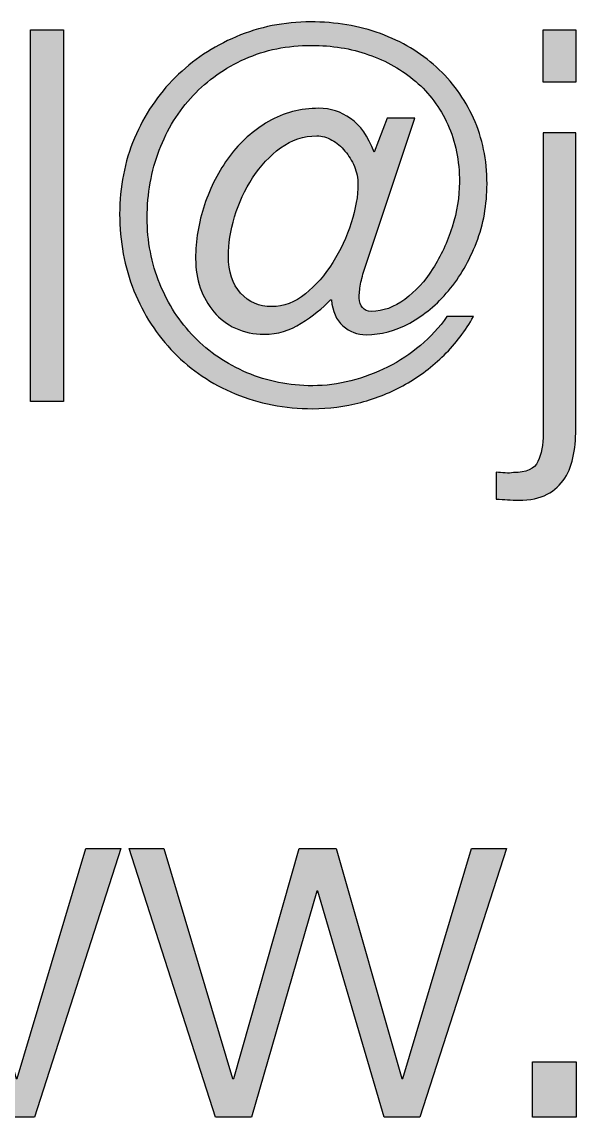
# Paper-space layout 'A3mask' of a CAD drawing. Extents: x 0 to 394, y 0 to 277.
# Drawn here: x 333.602 to 335.626, y 21.523 to 25.521 of the extents above; entities that cross this region are included whole.
import ezdxf
from ezdxf.enums import TextEntityAlignment as Align

# ---------------------------------------------------------------- set-up
doc = ezdxf.new("R2010")
doc.units = 0
doc.layers.get('0').update_dxf_attribs({"linetype": 'CONTINUOUS'})
doc.layers.get('Defpoints').update_dxf_attribs({"linetype": 'CONTINUOUS'})
doc.layers.add('JPP_Mask', color=7, linetype='CONTINUOUS')
doc.styles.add('JPP', font='arial.ttf')

# ---------------------------------------------------------------- blocks, each defined once
blk = doc.blocks.new('A3mask')
at = {"true_color": 0x004a91}
h = blk.add_hatch(color=154, dxfattribs=at)
edge = h.paths.add_edge_path(flags=16)
edge.add_spline(control_points=[(334.5471, 25.0611), (334.5072, 25.0319), (334.4731, 24.9955), (334.4446, 24.9516), (334.4161, 24.908), (334.3943, 24.8605), (334.379, 24.8092), (334.3639, 24.7579), (334.3562, 24.7102), (334.3562, 24.6659), (334.3562, 24.6088), (334.3711, 24.5638), (334.401, 24.5309), (334.4307, 24.4979), (334.4683, 24.4815), (334.514, 24.4815), (334.5583, 24.4815), (334.5996, 24.497), (334.6376, 24.5281), (334.6754, 24.5589), (334.7088, 24.597), (334.7373, 24.642), (334.7659, 24.687), (334.7881, 24.7355), (334.8046, 24.7874), (334.8211, 24.8394), (334.8294, 24.8862), (334.8294, 24.928), (334.8294, 24.9507), (334.825, 24.9727), (334.8162, 24.9936), (334.8071, 25.0145), (334.7958, 25.033), (334.7819, 25.0495), (334.7679, 25.066), (334.7522, 25.0794), (334.7343, 25.0894), (334.7167, 25.0996), (334.6984, 25.1047), (334.6793, 25.1047), (334.6311, 25.1047), (334.587, 25.0901), (334.5471, 25.0611)], knot_values=[0, 0, 0, 0, 1, 1, 1, 2, 2, 2, 3, 3, 3, 4, 4, 4, 5, 5, 5, 6, 6, 6, 7, 7, 7, 8, 8, 8, 9, 9, 9, 10, 10, 10, 11, 11, 11, 12, 12, 12, 13, 13, 13, 14, 14, 14, 14], degree=3, periodic=0)
edge = h.paths.add_edge_path()
edge.add_spline(control_points=[(334.8389, 24.5631), (334.8352, 24.5441), (334.8336, 24.5274), (334.8341, 24.5128), (334.8347, 24.4982), (334.8387, 24.4866), (334.8457, 24.4778), (334.8526, 24.4687), (334.8635, 24.4643), (334.8788, 24.4643), (334.9206, 24.4643), (334.9612, 24.4789), (335.0004, 24.5081), (335.0396, 24.5371), (335.0739, 24.5745), (335.1031, 24.6202), (335.1321, 24.6659), (335.1555, 24.7164), (335.1734, 24.7721), (335.191, 24.828), (335.1998, 24.8823), (335.1998, 24.9356), (335.1998, 25.014), (335.1857, 25.0843), (335.1572, 25.1465), (335.1286, 25.2086), (335.0897, 25.2608), (335.0403, 25.3033), (334.9908, 25.3457), (334.9336, 25.3784), (334.8684, 25.4011), (334.8032, 25.4239), (334.7339, 25.4352), (334.6603, 25.4352), (334.5717, 25.4352), (334.4905, 25.4188), (334.417, 25.3858), (334.3435, 25.3529), (334.2802, 25.3084), (334.2271, 25.252), (334.1739, 25.1956), (334.1327, 25.1291), (334.1037, 25.0525), (334.0744, 24.9757), (334.0598, 24.8939), (334.0598, 24.8064), (334.0598, 24.7201), (334.0751, 24.6399), (334.1055, 24.565), (334.1359, 24.4903), (334.1779, 24.4253), (334.2319, 24.3704), (334.2857, 24.3152), (334.3495, 24.2718), (334.4237, 24.2402), (334.4977, 24.2085), (334.578, 24.1927), (334.664, 24.1927), (334.7109, 24.1927), (334.7575, 24.1987), (334.8037, 24.2108), (334.8501, 24.2226), (334.8946, 24.2396), (334.9377, 24.2611), (334.9809, 24.2825), (335.0208, 24.3089), (335.0574, 24.34), (335.0941, 24.3708), (335.1265, 24.4061), (335.1544, 24.4453), (335.1544, 24.4453), (335.2513, 24.4453), (335.2513, 24.4453), (335.2221, 24.3933), (335.1864, 24.3465), (335.1439, 24.3047), (335.1015, 24.263), (335.0546, 24.2275), (335.0034, 24.1983), (334.9519, 24.1693), (334.8974, 24.147), (334.8399, 24.1319), (334.7821, 24.1166), (334.7236, 24.109), (334.664, 24.109), (334.5615, 24.109), (334.4671, 24.1271), (334.3811, 24.1632), (334.2948, 24.1992), (334.2203, 24.2493), (334.1577, 24.3133), (334.0951, 24.3773), (334.0461, 24.4527), (334.0113, 24.5395), (333.9766, 24.6262), (333.9592, 24.7197), (333.9592, 24.8196), (333.9592, 24.9185), (333.9772, 25.0105), (334.0132, 25.0961), (334.0494, 25.1817), (334.099, 25.2557), (334.1626, 25.3186), (334.2259, 25.3812), (334.2999, 25.4306), (334.3848, 25.4665), (334.4697, 25.5027), (334.5601, 25.5208), (334.6564, 25.5208), (334.7478, 25.5208), (334.8327, 25.5067), (334.9111, 25.4781), (334.9897, 25.4496), (335.0576, 25.409), (335.1154, 25.3564), (335.1729, 25.3039), (335.2184, 25.2416), (335.2513, 25.1692), (335.2843, 25.0971), (335.3007, 25.0173), (335.3007, 24.9298), (335.3007, 24.854), (335.2877, 24.7823), (335.2618, 24.7153), (335.2358, 24.648), (335.2019, 24.5893), (335.1599, 24.5395), (335.1182, 24.4894), (335.0711, 24.4502), (335.0185, 24.4216), (334.9658, 24.3931), (334.9129, 24.3789), (334.8598, 24.3789), (334.8269, 24.3789), (334.7983, 24.3896), (334.7742, 24.4112), (334.7503, 24.4328), (334.7364, 24.4643), (334.7325, 24.5061), (334.7325, 24.5061), (334.7288, 24.5061), (334.7288, 24.5061), (334.6995, 24.4757), (334.664, 24.4471), (334.6223, 24.4207), (334.5805, 24.394), (334.5355, 24.3808), (334.4873, 24.3808), (334.4481, 24.3808), (334.4131, 24.388), (334.382, 24.4026), (334.3509, 24.4172), (334.3247, 24.4372), (334.3031, 24.4625), (334.2816, 24.4877), (334.2651, 24.517), (334.2537, 24.5499), (334.2424, 24.5828), (334.2366, 24.6183), (334.2366, 24.6564), (334.2366, 24.7222), (334.2472, 24.7876), (334.2688, 24.8528), (334.2904, 24.9182), (334.3208, 24.9771), (334.3602, 25.0296), (334.3994, 25.0822), (334.4469, 25.1247), (334.5026, 25.1569), (334.5583, 25.1891), (334.6197, 25.2054), (334.687, 25.2054), (334.7288, 25.2054), (334.7673, 25.1931), (334.8027, 25.1683), (334.8382, 25.1437), (334.8668, 25.1029), (334.8883, 25.0458), (334.8883, 25.0458), (334.9359, 25.1692), (334.9359, 25.1692), (334.9359, 25.1692), (335.0365, 25.1692), (335.0365, 25.1692), (335.0365, 25.1692), (334.854, 24.622), (334.854, 24.622), (334.8477, 24.6018), (334.8426, 24.5821), (334.8389, 24.5631)], knot_values=[0, 0, 0, 0, 1, 1, 1, 2, 2, 2, 3, 3, 3, 4, 4, 4, 5, 5, 5, 6, 6, 6, 7, 7, 7, 8, 8, 8, 9, 9, 9, 10, 10, 10, 11, 11, 11, 12, 12, 12, 13, 13, 13, 14, 14, 14, 15, 15, 15, 16, 16, 16, 17, 17, 17, 18, 18, 18, 19, 19, 19, 20, 20, 20, 21, 21, 21, 22, 22, 22, 23, 23, 23, 24, 24, 24, 25, 25, 25, 26, 26, 26, 27, 27, 27, 28, 28, 28, 29, 29, 29, 30, 30, 30, 31, 31, 31, 32, 32, 32, 33, 33, 33, 34, 34, 34, 35, 35, 35, 36, 36, 36, 37, 37, 37, 38, 38, 38, 39, 39, 39, 40, 40, 40, 41, 41, 41, 42, 42, 42, 43, 43, 43, 44, 44, 44, 45, 45, 45, 46, 46, 46, 47, 47, 47, 48, 48, 48, 49, 49, 49, 50, 50, 50, 51, 51, 51, 52, 52, 52, 53, 53, 53, 54, 54, 54, 55, 55, 55, 56, 56, 56, 57, 57, 57, 58, 58, 58, 59, 59, 59, 60, 60, 60, 61, 61, 61, 62, 62, 62, 63, 63, 63, 63], degree=3, periodic=0)
for points in [[(333.7539, 25.4923), (333.6342, 25.4923), (333.6342, 24.1356), (333.7539, 24.1356)], [(335.6255, 25.4923), (335.5058, 25.4923), (335.5058, 25.3005), (335.6255, 25.3005)], [(333.9633, 22.5034), (333.836, 22.5034), (333.5853, 21.6636), (333.5813, 21.6636), (333.3419, 22.5034), (333.207, 22.5034), (332.9676, 21.6636), (332.9639, 21.6636), (332.7129, 22.5034), (332.5858, 22.5034), (332.901, 21.523), (333.0323, 21.523), (333.2717, 22.3476), (333.2754, 22.3476), (333.5168, 21.523), (333.6479, 21.523)], [(335.3712, 22.5034), (335.2439, 22.5034), (334.9932, 21.6636), (334.9892, 21.6636), (334.7499, 22.5034), (334.6149, 22.5034), (334.3755, 21.6636), (334.3718, 21.6636), (334.1208, 22.5034), (333.9937, 22.5034), (334.3089, 21.523), (334.4402, 21.523), (334.6796, 22.3476), (334.6833, 22.3476), (334.9247, 21.523), (335.0558, 21.523)], [(335.6259, 21.7243), (335.4663, 21.7243), (335.4663, 21.523), (335.6259, 21.523)]]:
    blk.add_hatch(color=154, dxfattribs=at).paths.add_polyline_path(points)
h = blk.add_hatch(color=154, dxfattribs=at)
edge = h.paths.add_edge_path()
edge.add_spline(control_points=[(335.6255, 24.0463), (335.6255, 24.0463), (335.6255, 25.1161), (335.6255, 25.1161), (335.6255, 25.1161), (335.5955, 25.1161), (335.5656, 25.1161)], knot_values=[13.49999, 13.49999, 13.49999, 13.49999, 14.49999, 14.49999, 14.49999, 15, 15, 15, 15], degree=3, periodic=0)
edge.add_spline(control_points=[(335.5656, 25.1161), (335.5357, 25.1161), (335.5058, 25.1161), (335.5058, 25.1161), (335.5058, 25.1161), (335.5058, 25.1161), (335.5058, 25.1161)], knot_values=[12.999756, 12.999756, 12.999756, 12.999756, 13.499746, 13.499746, 13.499746, 13.49999, 13.49999, 13.49999, 13.49999], degree=3, periodic=0)
edge.add_spline(control_points=[(335.5058, 25.1161), (335.5058, 25.1161), (335.5058, 25.1161), (335.5058, 25.1161)], knot_values=[12.999634, 12.999634, 12.999634, 12.999634, 12.999756, 12.999756, 12.999756, 12.999756], degree=3, periodic=0)
edge.add_spline(control_points=[(335.5058, 25.1091), (335.5058, 25.1075), (335.5058, 25.1058), (335.5058, 25.1037)], knot_values=[12.937501, 12.937501, 12.937501, 12.937501, 12.953126, 12.953126, 12.953126, 12.953126], degree=3, periodic=0)
edge.add_spline(control_points=[(335.5058, 25.1037), (335.5058, 25.0997), (335.5058, 25.0948), (335.5058, 25.0889)], knot_values=[12.906252, 12.906252, 12.906252, 12.906252, 12.937501, 12.937501, 12.937501, 12.937501], degree=3, periodic=0)
edge.add_spline(control_points=[(335.5058, 25.0889), (335.5058, 25.0831), (335.5058, 25.0764), (335.5058, 25.0689)], knot_values=[12.875002, 12.875002, 12.875002, 12.875002, 12.906252, 12.906252, 12.906252, 12.906252], degree=3, periodic=0)
edge.add_spline(control_points=[(335.5058, 25.0689), (335.5058, 25.0539), (335.5058, 25.0356), (335.5058, 25.0147)], knot_values=[12.812504, 12.812504, 12.812504, 12.812504, 12.875002, 12.875002, 12.875002, 12.875002], degree=3, periodic=0)
edge.add_spline(control_points=[(335.5058, 25.0147), (335.5058, 24.9938), (335.5058, 24.9702), (335.5058, 24.9445)], knot_values=[12.750005, 12.750005, 12.750005, 12.750005, 12.812504, 12.812504, 12.812504, 12.812504], degree=3, periodic=0)
edge.add_spline(control_points=[(335.5058, 24.9445), (335.5058, 24.893), (335.5058, 24.8329), (335.5058, 24.7686)], knot_values=[12.625008, 12.625008, 12.625008, 12.625008, 12.750005, 12.750005, 12.750005, 12.750005], degree=3, periodic=0)
edge.add_spline(control_points=[(335.5058, 24.7686), (335.5058, 24.7042), (335.5058, 24.6356), (335.5058, 24.567)], knot_values=[12.50001, 12.50001, 12.50001, 12.50001, 12.625008, 12.625008, 12.625008, 12.625008], degree=3, periodic=0)
edge.add_spline(control_points=[(335.5058, 24.567), (335.5058, 24.4297), (335.5058, 24.2924), (335.5058, 24.1894)], knot_values=[12.250015, 12.250015, 12.250015, 12.250015, 12.50001, 12.50001, 12.50001, 12.50001], degree=3, periodic=0)
edge.add_spline(control_points=[(335.5058, 24.1894), (335.5058, 24.0865), (335.5058, 24.0178), (335.5058, 24.0178), (335.5058, 23.9772), (335.4993, 23.9434), (335.4867, 23.9162)], knot_values=[11, 11, 11, 11, 11.250015, 11.250015, 11.250015, 12.250015, 12.250015, 12.250015, 12.250015], degree=3, periodic=0)
edge.add_spline(control_points=[(335.4867, 23.9162), (335.474, 23.8888), (335.4443, 23.8754), (335.3975, 23.8754)], knot_values=[10, 10, 10, 10, 11, 11, 11, 11], degree=3, periodic=0)
edge.add_spline(control_points=[(335.3975, 23.8754), (335.3886, 23.874), (335.3784, 23.8738), (335.3671, 23.8745)], knot_values=[9, 9, 9, 9, 10, 10, 10, 10], degree=3, periodic=0)
edge.add_spline(control_points=[(335.3671, 23.8745), (335.3557, 23.8749), (335.3448, 23.8761), (335.3346, 23.8773)], knot_values=[8, 8, 8, 8, 9, 9, 9, 9], degree=3, periodic=0)
edge.add_spline(control_points=[(335.3346, 23.8773), (335.3346, 23.8773), (335.3346, 23.7784), (335.3346, 23.7784), (335.3487, 23.7784), (335.3622, 23.7777), (335.3756, 23.7766)], knot_values=[6, 6, 6, 6, 7, 7, 7, 8, 8, 8, 8], degree=3, periodic=0)
edge.add_spline(control_points=[(335.3756, 23.7766), (335.3889, 23.7752), (335.4026, 23.7747), (335.4165, 23.7747)], knot_values=[5, 5, 5, 5, 6, 6, 6, 6], degree=3, periodic=0)
edge.add_spline(control_points=[(335.4165, 23.7747), (335.4582, 23.7747), (335.4928, 23.7819), (335.5199, 23.7965)], knot_values=[4, 4, 4, 4, 5, 5, 5, 5], degree=3, periodic=0)
edge.add_spline(control_points=[(335.5199, 23.7965), (335.5473, 23.8111), (335.5686, 23.8306), (335.5846, 23.8554)], knot_values=[3, 3, 3, 3, 4, 4, 4, 4], degree=3, periodic=0)
edge.add_spline(control_points=[(335.5846, 23.8554), (335.6004, 23.88), (335.6111, 23.9088), (335.6169, 23.9417), (335.6227, 23.9747), (335.6255, 24.0097), (335.6255, 24.0463)], knot_values=[1, 1, 1, 1, 2, 2, 2, 3, 3, 3, 3], degree=3, periodic=0)
at = {"layer": 'Defpoints', "color": 154, "true_color": 0x004a91}
for points in [[(333.7539, 25.4923), (333.7539, 24.1356), (333.6342, 24.1356), (333.6342, 25.4923), (333.7539, 25.4923)], [(335.6255, 25.4923), (335.6255, 25.3005), (335.5058, 25.3005), (335.5058, 25.4923), (335.6255, 25.4923)], [(332.7129, 22.5034), (332.9639, 21.6636), (332.9676, 21.6636), (333.207, 22.5034), (333.3419, 22.5034), (333.5813, 21.6636), (333.5853, 21.6636), (333.836, 22.5034), (333.9633, 22.5034), (333.6479, 21.523), (333.5168, 21.523), (333.2754, 22.3476), (333.2717, 22.3476), (333.0323, 21.523), (332.901, 21.523), (332.5858, 22.5034), (332.7129, 22.5034)], [(334.1208, 22.5034), (334.3718, 21.6636), (334.3755, 21.6636), (334.6149, 22.5034), (334.7499, 22.5034), (334.9892, 21.6636), (334.9932, 21.6636), (335.2439, 22.5034), (335.3712, 22.5034), (335.0558, 21.523), (334.9247, 21.523), (334.6833, 22.3476), (334.6796, 22.3476), (334.4402, 21.523), (334.3089, 21.523), (333.9937, 22.5034), (334.1208, 22.5034)], [(335.4663, 21.7243), (335.6259, 21.7243), (335.6259, 21.523), (335.4663, 21.523), (335.4663, 21.7243)]]:
    blk.add_lwpolyline(points, dxfattribs=at)
for points, knots in [([(334.8389, 24.5631), (334.8352, 24.5441), (334.8336, 24.5274), (334.8341, 24.5128), (334.8347, 24.4982), (334.8387, 24.4866), (334.8457, 24.4778), (334.8526, 24.4687), (334.8635, 24.4643), (334.8788, 24.4643), (334.9206, 24.4643), (334.9612, 24.4789), (335.0004, 24.5081), (335.0396, 24.5371), (335.0739, 24.5745), (335.1031, 24.6202), (335.1321, 24.6659), (335.1555, 24.7164), (335.1734, 24.7721), (335.191, 24.828), (335.1998, 24.8823), (335.1998, 24.9356), (335.1998, 25.014), (335.1857, 25.0843), (335.1572, 25.1465), (335.1286, 25.2086), (335.0897, 25.2608), (335.0403, 25.3033), (334.9908, 25.3457), (334.9336, 25.3784), (334.8684, 25.4011), (334.8032, 25.4239), (334.7339, 25.4352), (334.6603, 25.4352), (334.5717, 25.4352), (334.4905, 25.4188), (334.417, 25.3858), (334.3435, 25.3529), (334.2802, 25.3084), (334.2271, 25.252), (334.1739, 25.1956), (334.1327, 25.1291), (334.1037, 25.0525), (334.0744, 24.9757), (334.0598, 24.8939), (334.0598, 24.8064), (334.0598, 24.7201), (334.0751, 24.6399), (334.1055, 24.565), (334.1359, 24.4903), (334.1779, 24.4253), (334.2319, 24.3704), (334.2857, 24.3152), (334.3495, 24.2718), (334.4237, 24.2402), (334.4977, 24.2085), (334.578, 24.1927), (334.664, 24.1927), (334.7109, 24.1927), (334.7575, 24.1987), (334.8037, 24.2108), (334.8501, 24.2226), (334.8946, 24.2396), (334.9377, 24.2611), (334.9809, 24.2825), (335.0208, 24.3089), (335.0574, 24.34), (335.0941, 24.3708), (335.1265, 24.4061), (335.1544, 24.4453), (335.1544, 24.4453), (335.2513, 24.4453), (335.2513, 24.4453), (335.2221, 24.3933), (335.1864, 24.3465), (335.1439, 24.3047), (335.1015, 24.263), (335.0546, 24.2275), (335.0034, 24.1983), (334.9519, 24.1693), (334.8974, 24.147), (334.8399, 24.1319), (334.7821, 24.1166), (334.7236, 24.109), (334.664, 24.109), (334.5615, 24.109), (334.4671, 24.1271), (334.3811, 24.1632), (334.2948, 24.1992), (334.2203, 24.2493), (334.1577, 24.3133), (334.0951, 24.3773), (334.0461, 24.4527), (334.0113, 24.5395), (333.9766, 24.6262), (333.9592, 24.7197), (333.9592, 24.8196), (333.9592, 24.9185), (333.9772, 25.0105), (334.0132, 25.0961), (334.0494, 25.1817), (334.099, 25.2557), (334.1626, 25.3186), (334.2259, 25.3812), (334.2999, 25.4306), (334.3848, 25.4665), (334.4697, 25.5027), (334.5601, 25.5208), (334.6564, 25.5208), (334.7478, 25.5208), (334.8327, 25.5067), (334.9111, 25.4781), (334.9897, 25.4496), (335.0576, 25.409), (335.1154, 25.3564), (335.1729, 25.3039), (335.2184, 25.2416), (335.2513, 25.1692), (335.2843, 25.0971), (335.3007, 25.0173), (335.3007, 24.9298), (335.3007, 24.854), (335.2877, 24.7823), (335.2618, 24.7153), (335.2358, 24.648), (335.2019, 24.5893), (335.1599, 24.5395), (335.1182, 24.4894), (335.0711, 24.4502), (335.0185, 24.4216), (334.9658, 24.3931), (334.9129, 24.3789), (334.8598, 24.3789), (334.8269, 24.3789), (334.7983, 24.3896), (334.7742, 24.4112), (334.7503, 24.4328), (334.7364, 24.4643), (334.7325, 24.5061), (334.7325, 24.5061), (334.7288, 24.5061), (334.7288, 24.5061), (334.6995, 24.4757), (334.664, 24.4471), (334.6223, 24.4207), (334.5805, 24.394), (334.5355, 24.3808), (334.4873, 24.3808), (334.4481, 24.3808), (334.4131, 24.388), (334.382, 24.4026), (334.3509, 24.4172), (334.3247, 24.4372), (334.3031, 24.4625), (334.2816, 24.4877), (334.2651, 24.517), (334.2537, 24.5499), (334.2424, 24.5828), (334.2366, 24.6183), (334.2366, 24.6564), (334.2366, 24.7222), (334.2472, 24.7876), (334.2688, 24.8528), (334.2904, 24.9182), (334.3208, 24.9771), (334.3602, 25.0296), (334.3994, 25.0822), (334.4469, 25.1247), (334.5026, 25.1569), (334.5583, 25.1891), (334.6197, 25.2054), (334.687, 25.2054), (334.7288, 25.2054), (334.7673, 25.1931), (334.8027, 25.1683), (334.8382, 25.1437), (334.8668, 25.1029), (334.8883, 25.0458), (334.8883, 25.0458), (334.9359, 25.1692), (334.9359, 25.1692), (334.9359, 25.1692), (335.0365, 25.1692), (335.0365, 25.1692), (335.0365, 25.1692), (334.854, 24.622), (334.854, 24.622), (334.8477, 24.6018), (334.8426, 24.5821), (334.8389, 24.5631)], [0, 0, 0, 0, 1, 1, 1, 2, 2, 2, 3, 3, 3, 4, 4, 4, 5, 5, 5, 6, 6, 6, 7, 7, 7, 8, 8, 8, 9, 9, 9, 10, 10, 10, 11, 11, 11, 12, 12, 12, 13, 13, 13, 14, 14, 14, 15, 15, 15, 16, 16, 16, 17, 17, 17, 18, 18, 18, 19, 19, 19, 20, 20, 20, 21, 21, 21, 22, 22, 22, 23, 23, 23, 24, 24, 24, 25, 25, 25, 26, 26, 26, 27, 27, 27, 28, 28, 28, 29, 29, 29, 30, 30, 30, 31, 31, 31, 32, 32, 32, 33, 33, 33, 34, 34, 34, 35, 35, 35, 36, 36, 36, 37, 37, 37, 38, 38, 38, 39, 39, 39, 40, 40, 40, 41, 41, 41, 42, 42, 42, 43, 43, 43, 44, 44, 44, 45, 45, 45, 46, 46, 46, 47, 47, 47, 48, 48, 48, 49, 49, 49, 50, 50, 50, 51, 51, 51, 52, 52, 52, 53, 53, 53, 54, 54, 54, 55, 55, 55, 56, 56, 56, 57, 57, 57, 58, 58, 58, 59, 59, 59, 60, 60, 60, 61, 61, 61, 62, 62, 62, 63, 63, 63, 63]), ([(335.6255, 25.1161), (335.6255, 25.1161), (335.6255, 24.0463), (335.6255, 24.0463), (335.6255, 24.0097), (335.6227, 23.9747), (335.6169, 23.9417), (335.6111, 23.9088), (335.6004, 23.88), (335.5846, 23.8554), (335.5686, 23.8306), (335.5473, 23.8111), (335.5199, 23.7965), (335.4928, 23.7819), (335.4582, 23.7747), (335.4165, 23.7747), (335.4026, 23.7747), (335.3889, 23.7752), (335.3756, 23.7766), (335.3622, 23.7777), (335.3487, 23.7784), (335.3346, 23.7784), (335.3346, 23.7784), (335.3346, 23.8773), (335.3346, 23.8773), (335.3448, 23.8761), (335.3557, 23.8749), (335.3671, 23.8745), (335.3784, 23.8738), (335.3886, 23.874), (335.3975, 23.8754), (335.4443, 23.8754), (335.474, 23.8888), (335.4867, 23.9162), (335.4993, 23.9434), (335.5058, 23.9772), (335.5058, 24.0178), (335.5058, 24.0178), (335.5058, 25.1161), (335.5058, 25.1161), (335.5058, 25.1161), (335.6255, 25.1161), (335.6255, 25.1161)], [0, 0, 0, 0, 1, 1, 1, 2, 2, 2, 3, 3, 3, 4, 4, 4, 5, 5, 5, 6, 6, 6, 7, 7, 7, 8, 8, 8, 9, 9, 9, 10, 10, 10, 11, 11, 11, 12, 12, 12, 13, 13, 13, 14, 14, 14, 14]), ([(334.5471, 25.0611), (334.5072, 25.0319), (334.4731, 24.9955), (334.4446, 24.9516), (334.4161, 24.908), (334.3943, 24.8605), (334.379, 24.8092), (334.3639, 24.7579), (334.3562, 24.7102), (334.3562, 24.6659), (334.3562, 24.6088), (334.3711, 24.5638), (334.401, 24.5309), (334.4307, 24.4979), (334.4683, 24.4815), (334.514, 24.4815), (334.5583, 24.4815), (334.5996, 24.497), (334.6376, 24.5281), (334.6754, 24.5589), (334.7088, 24.597), (334.7373, 24.642), (334.7659, 24.687), (334.7881, 24.7355), (334.8046, 24.7874), (334.8211, 24.8394), (334.8294, 24.8862), (334.8294, 24.928), (334.8294, 24.9507), (334.825, 24.9727), (334.8162, 24.9936), (334.8071, 25.0145), (334.7958, 25.033), (334.7819, 25.0495), (334.7679, 25.066), (334.7522, 25.0794), (334.7343, 25.0894), (334.7167, 25.0996), (334.6984, 25.1047), (334.6793, 25.1047), (334.6311, 25.1047), (334.587, 25.0901), (334.5471, 25.0611)], [0, 0, 0, 0, 1, 1, 1, 2, 2, 2, 3, 3, 3, 4, 4, 4, 5, 5, 5, 6, 6, 6, 7, 7, 7, 8, 8, 8, 9, 9, 9, 10, 10, 10, 11, 11, 11, 12, 12, 12, 13, 13, 13, 14, 14, 14, 14])]:
    blk.add_open_spline(points, degree=3, knots=knots, dxfattribs=at)
at = {"color": 7, "style": 'JPP'}
for tag, p in [('Client', (361.62, 56.35)), ('Project1', (361.62, 44.1)), ('Project2', (361.62, 40.425)), ('Project3', (361.62, 36.75)), ('Title1', (361.62, 28.175)), ('Title2', (361.62, 24.5)), ('Title3', (361.62, 20.825)), ('Status', (308.7, 3.675))]:
    blk.add_attdef(tag, text='', height=1.7, dxfattribs=at).set_placement(p, align=Align.MIDDLE_LEFT)
at = {"color": 2, "style": 'JPP'}
for tag, p in [('Scale', (322.175, 12.25)), ('Checked', (366.275, 12.25)), ('Drawn', (344.225, 12.25)), ('Date', (388.325, 12.25))]:
    blk.add_attdef(tag, text='', height=1, dxfattribs=at).set_placement(p, align=Align.MIDDLE_CENTER)
at = {"color": 6, "style": 'JPP'}
for tag, p in [('Ref', (352.8, 3.675)), ('DrgNo.', (373.38, 3.675))]:
    blk.add_attdef(tag, text='', height=2, dxfattribs=at).set_placement(p, align=Align.MIDDLE_LEFT)
blk.add_attdef('Rev', text='', height=2, dxfattribs=at).set_placement((390.1746, 3.675), align=Align.MIDDLE_CENTER)

psp = doc.layouts.new('A3mask')

# ---------------------------------------------------------------- block references
at = {"layer": 'JPP_Mask'}
psp.add_blockref('A3mask', (0, 0), dxfattribs=at)

doc.saveas('drawing.dxf')
